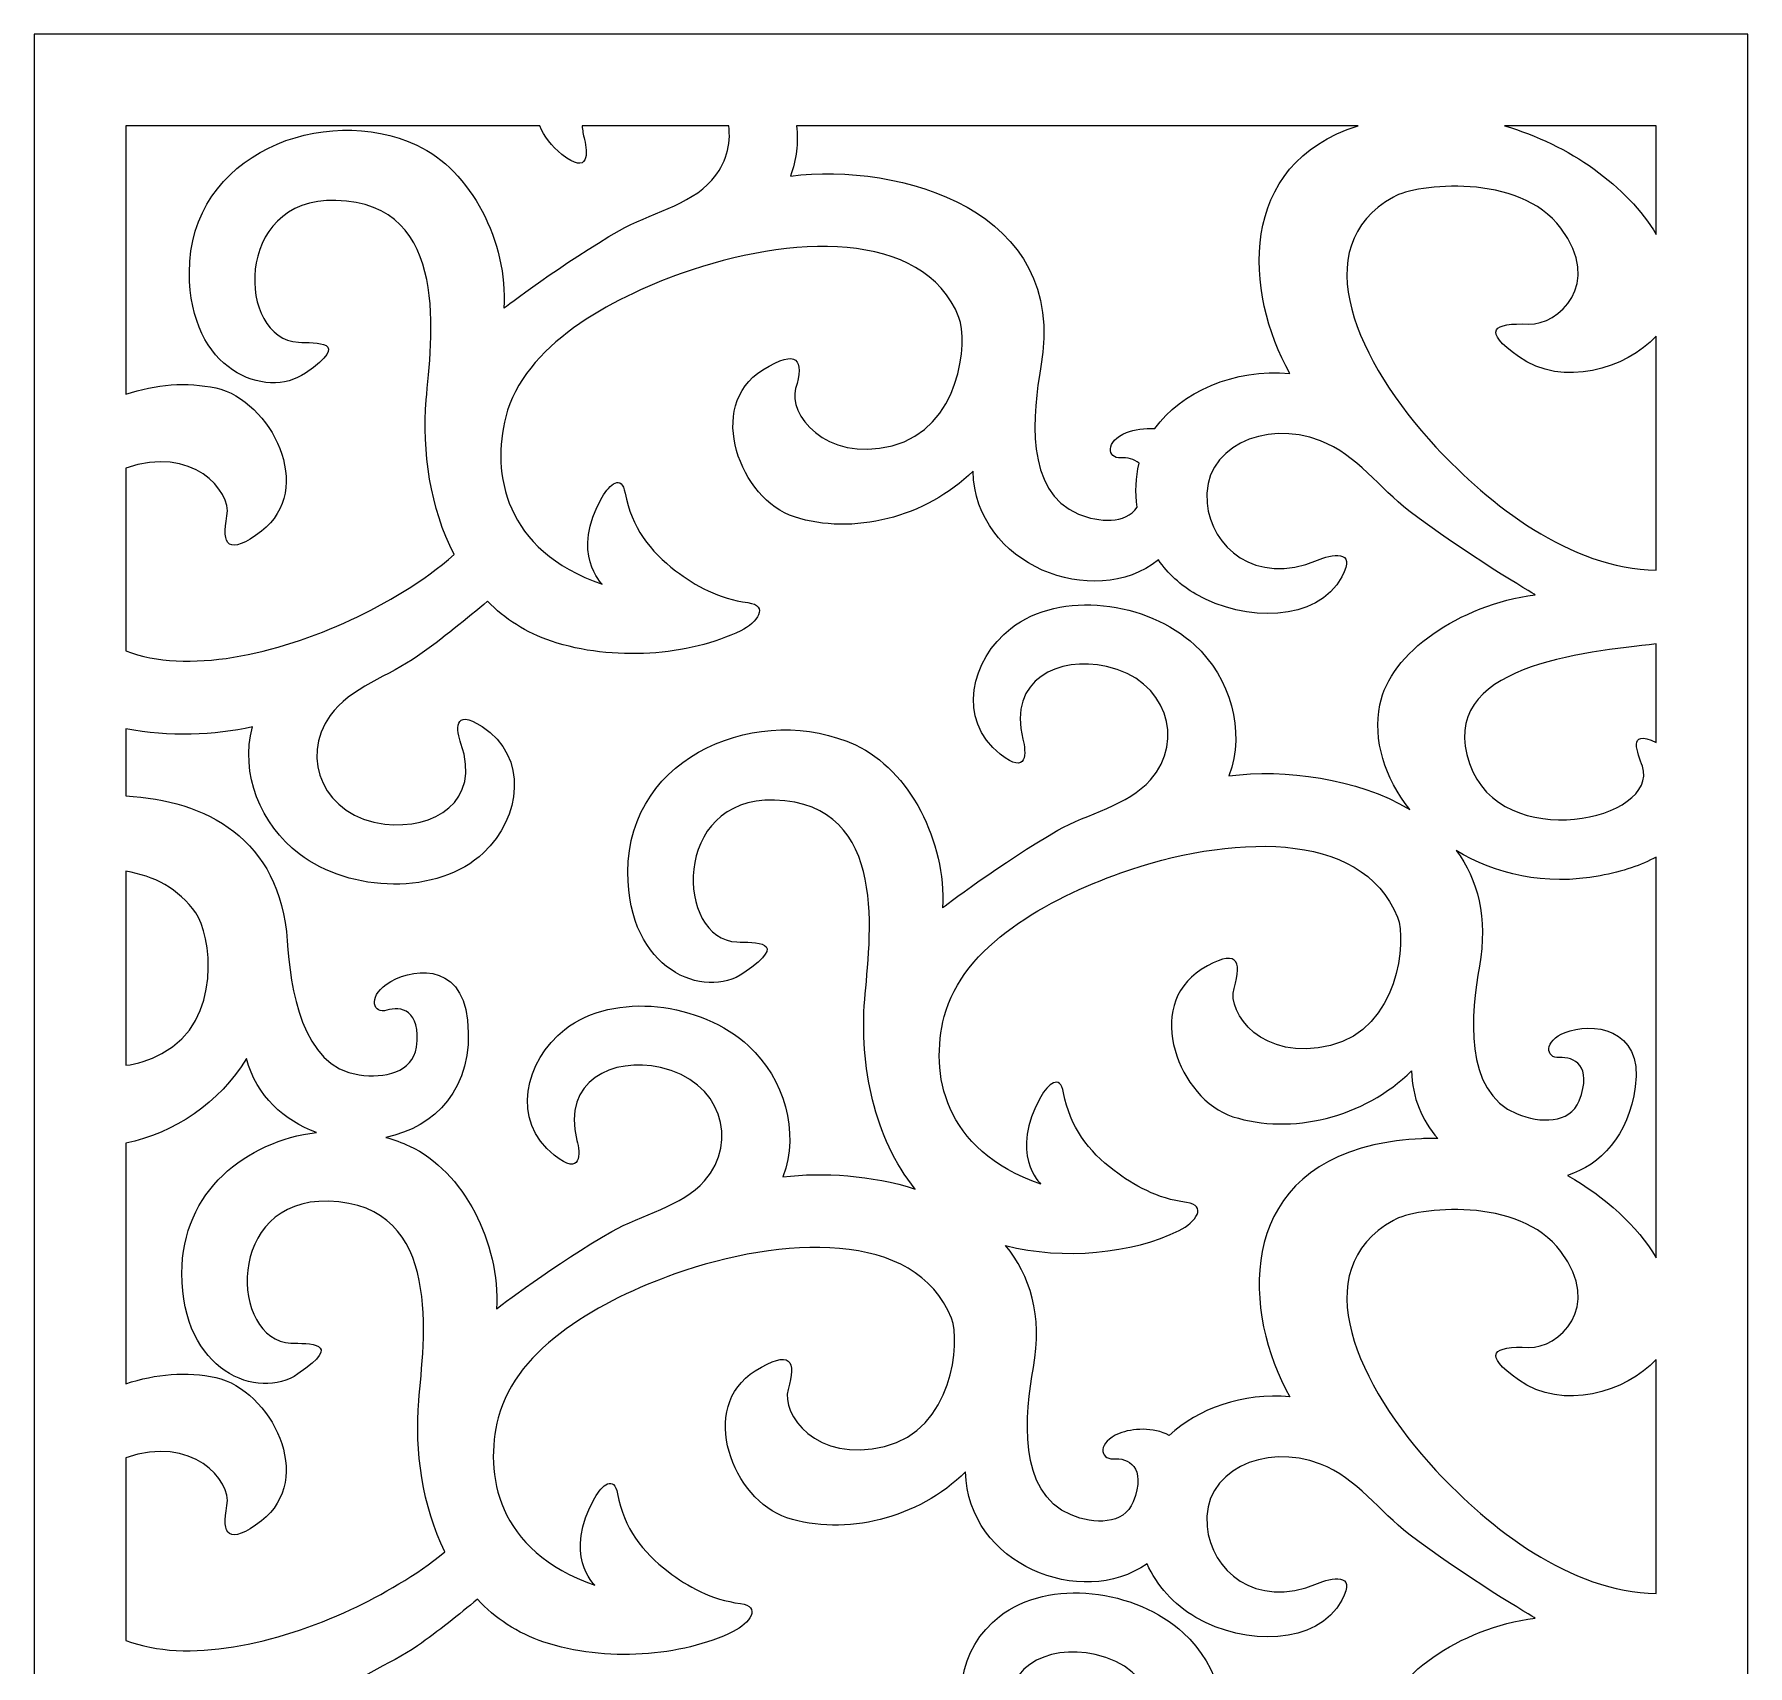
# Model space of a CAD drawing. Header units: centimetres. Extents: x -15.6 to -8.9, y -3.7 to 9.5.
# Drawn here: x -15.57 to -8.93, y 3.18 to 9.5 of the extents above; entities that cross this region are included whole.
import ezdxf

# ---------------------------------------------------------------- set-up
doc = ezdxf.new("R2010")
doc.units = ezdxf.units.CM
doc.header["$MEASUREMENT"] = 0
doc.layers.add('layer 1', color=7, linetype='Continuous')

msp = doc.modelspace()

# ---------------------------------------------------------------- linework, layer by layer
at = {"layer": 'layer 1', "color": 250}
for points, knots in [([(-15.57213, 9.5), (-15.57213, 9.5), (-8.93278, 9.5), (-8.93278, 9.5), (-8.93278, 9.5), (-8.93278, 9.5), (-8.93278, -3.74711), (-8.93278, -3.74711), (-8.93278, -3.74711), (-8.93278, -3.74711), (-15.57213, -3.74711), (-15.57213, -3.74711), (-15.57213, -3.74711), (-15.57213, -3.74711), (-15.57213, 9.5), (-15.57213, 9.5)], [0, 0, 0, 0, 0.2, 0.2, 0.2, 0.2, 0.4, 0.4, 0.4, 0.4, 0.6, 0.6, 0.6, 0.6, 1, 1, 1, 1]), ([(-15.21746, 9.14532), (-15.21746, 9.14532), (-15.21746, 9.14532), (-15.21746, 9.14532), (-15.21746, 9.14532), (-15.21746, 9.14532), (-13.61313, 9.14532), (-13.61313, 9.14532), (-13.61313, 9.14532), (-13.59657, 9.1047), (-13.56878, 9.06679), (-13.52796, 9.03442), (-13.52796, 9.03442), (-13.4205, 8.94926), (-13.42796, 9.04327), (-13.44023, 9.09231), (-13.44023, 9.09231), (-13.44488, 9.11088), (-13.44792, 9.12856), (-13.44947, 9.14532), (-13.44947, 9.14532), (-13.44947, 9.14532), (-12.88141, 9.14532), (-12.88141, 9.14532), (-12.88141, 9.14532), (-12.87086, 9.07371), (-12.89139, 8.99767), (-12.94612, 8.93521), (-12.94612, 8.93521), (-13.03216, 8.837), (-13.19194, 8.8039), (-13.30491, 8.73957), (-13.30491, 8.73957), (-13.52073, 8.6166), (-13.75224, 8.43927), (-13.75224, 8.43927), (-13.75224, 8.43927), (-13.73705, 8.69505), (-13.87986, 8.97289), (-14.08923, 9.07014), (-14.08923, 9.07014), (-14.4478, 9.23672), (-14.97125, 9.0388), (-14.97125, 8.57715), (-14.97125, 8.57715), (-14.97121, 8.19629), (-14.6748, 8.08177), (-14.52134, 8.18715), (-14.52134, 8.18715), (-14.33632, 8.31426), (-14.48434, 8.30427), (-14.54857, 8.30689), (-14.54857, 8.30689), (-14.78586, 8.31659), (-14.80598, 8.86734), (-14.40344, 8.8565), (-14.40344, 8.8565), (-13.94969, 8.84426), (-14.03511, 8.30855), (-14.05335, 8.08372), (-14.05335, 8.08372), (-14.06956, 7.88427), (-14.03795, 7.66459), (-13.94523, 7.48462), (-13.94523, 7.48462), (-14.06334, 7.37978), (-14.21021, 7.29456), (-14.34562, 7.23127), (-14.34562, 7.23127), (-14.63216, 7.0973), (-14.98127, 7.01924), (-15.21746, 7.11166), (-15.21746, 7.11166), (-15.21746, 7.11166), (-15.21746, 7.81934), (-15.21746, 7.81934), (-15.21746, 7.81934), (-14.96087, 7.90865), (-14.80649, 7.73142), (-14.82559, 7.63447), (-14.82559, 7.63447), (-14.8479, 7.52108), (-14.82036, 7.47653), (-14.69226, 7.57442), (-14.69226, 7.57442), (-14.48069, 7.73611), (-14.65464, 8.08294), (-14.86851, 8.12975), (-14.86851, 8.12975), (-14.9799, 8.15411), (-15.10225, 8.14454), (-15.21746, 8.10565), (-15.21746, 8.10565), (-15.21746, 8.10565), (-15.21746, 9.14532), (-15.21746, 9.14532)], [0, 0, 0, 0, 0.04, 0.04, 0.04, 0.04, 0.08, 0.08, 0.08, 0.08, 0.12, 0.12, 0.12, 0.12, 0.16, 0.16, 0.16, 0.16, 0.2, 0.2, 0.2, 0.2, 0.24, 0.24, 0.24, 0.24, 0.28, 0.28, 0.28, 0.28, 0.32, 0.32, 0.32, 0.32, 0.36, 0.36, 0.36, 0.36, 0.4, 0.4, 0.4, 0.4, 0.44, 0.44, 0.44, 0.44, 0.48, 0.48, 0.48, 0.48, 0.52, 0.52, 0.52, 0.52, 0.56, 0.56, 0.56, 0.56, 0.6, 0.6, 0.6, 0.6, 0.64, 0.64, 0.64, 0.64, 0.68, 0.68, 0.68, 0.68, 0.72, 0.72, 0.72, 0.72, 0.76, 0.76, 0.76, 0.76, 0.8, 0.8, 0.8, 0.8, 0.84, 0.84, 0.84, 0.84, 0.88, 0.88, 0.88, 0.88, 0.92, 0.92, 0.92, 0.92, 1, 1, 1, 1]), ([(-12.6181, 9.14532), (-12.6181, 9.14532), (-12.6181, 9.14532), (-12.6181, 9.14532), (-12.6181, 9.14532), (-12.6181, 9.14532), (-10.44174, 9.14532), (-10.44174, 9.14532), (-10.44174, 9.14532), (-10.91597, 8.99806), (-10.88177, 8.49643), (-10.7072, 8.18606), (-10.7072, 8.18606), (-10.92302, 8.20533), (-11.12905, 8.11418), (-11.23026, 7.97233), (-11.23026, 7.97233), (-11.27026, 7.97507), (-11.30989, 7.9684), (-11.33964, 7.95674), (-11.33964, 7.95674), (-11.42305, 7.92406), (-11.41583, 7.85519), (-11.36141, 7.85878), (-11.36141, 7.85878), (-11.33799, 7.86036), (-11.31061, 7.85515), (-11.29126, 7.8378), (-11.29126, 7.8378), (-11.30459, 7.78292), (-11.30683, 7.72479), (-11.29832, 7.66743), (-11.29832, 7.66743), (-11.34389, 7.60242), (-11.4453, 7.60839), (-11.52578, 7.64125), (-11.52578, 7.64125), (-11.73635, 7.72717), (-11.70312, 8.03472), (-11.67159, 8.21274), (-11.67159, 8.21274), (-11.56358, 8.82283), (-12.21957, 9.00304), (-12.64209, 8.95081), (-12.64209, 8.95081), (-12.61872, 9.01363), (-12.61147, 9.08005), (-12.6181, 9.14532)], [0, 0, 0, 0, 0.0769231, 0.0769231, 0.0769231, 0.0769231, 0.1538462, 0.1538462, 0.1538462, 0.1538462, 0.2307692, 0.2307692, 0.2307692, 0.2307692, 0.3076923, 0.3076923, 0.3076923, 0.3076923, 0.3846154, 0.3846154, 0.3846154, 0.3846154, 0.4615385, 0.4615385, 0.4615385, 0.4615385, 0.5384615, 0.5384615, 0.5384615, 0.5384615, 0.6153846, 0.6153846, 0.6153846, 0.6153846, 0.6923077, 0.6923077, 0.6923077, 0.6923077, 0.7692308, 0.7692308, 0.7692308, 0.7692308, 0.8461538, 0.8461538, 0.8461538, 0.8461538, 1, 1, 1, 1]), ([(-9.87528, 9.14532), (-9.87528, 9.14532), (-9.87528, 9.14532), (-9.87528, 9.14532), (-9.87528, 9.14532), (-9.87528, 9.14532), (-9.28747, 9.14532), (-9.28747, 9.14532), (-9.28747, 9.14532), (-9.28747, 9.14532), (-9.28747, 8.72447), (-9.28747, 8.72447), (-9.28747, 8.72447), (-9.39729, 8.91106), (-9.62404, 9.0724), (-9.87528, 9.14532)], [0, 0, 0, 0, 0.2, 0.2, 0.2, 0.2, 0.4, 0.4, 0.4, 0.4, 0.6, 0.6, 0.6, 0.6, 1, 1, 1, 1]), ([(-9.28747, 8.33073), (-9.28747, 8.33073), (-9.28747, 8.33073), (-9.28747, 8.33073), (-9.28747, 8.33073), (-9.28747, 8.33073), (-9.28747, 7.42394), (-9.28747, 7.42394), (-9.28747, 7.42394), (-9.62101, 7.42925), (-9.93594, 7.67952), (-10.14125, 7.90103), (-10.14125, 7.90103), (-10.44491, 8.22853), (-10.65169, 8.67571), (-10.30578, 8.86953), (-10.30578, 8.86953), (-10.21527, 8.92019), (-9.81914, 8.96541), (-9.65667, 8.74891), (-9.65667, 8.74891), (-9.49418, 8.53243), (-9.6652, 8.37266), (-9.78201, 8.37728), (-9.78201, 8.37728), (-9.91833, 8.38265), (-9.96374, 8.35264), (-9.82159, 8.25158), (-9.82159, 8.25158), (-9.64829, 8.12837), (-9.40536, 8.20409), (-9.28747, 8.33073)], [0, 0, 0, 0, 0.1111111, 0.1111111, 0.1111111, 0.1111111, 0.2222222, 0.2222222, 0.2222222, 0.2222222, 0.3333333, 0.3333333, 0.3333333, 0.3333333, 0.4444444, 0.4444444, 0.4444444, 0.4444444, 0.5555556, 0.5555556, 0.5555556, 0.5555556, 0.6666667, 0.6666667, 0.6666667, 0.6666667, 0.7777778, 0.7777778, 0.7777778, 0.7777778, 1, 1, 1, 1]), ([(-15.21746, 6.54925), (-15.21746, 6.54925), (-15.21746, 6.54925), (-15.21746, 6.54925), (-15.21746, 6.54925), (-15.21746, 6.54925), (-15.21746, 6.80942), (-15.21746, 6.80942), (-15.21746, 6.80942), (-15.05068, 6.7775), (-14.873, 6.78411), (-14.72684, 6.81661), (-14.72684, 6.81661), (-14.77502, 6.63566), (-14.6954, 6.43871), (-14.54577, 6.32448), (-14.54577, 6.32448), (-14.34824, 6.17369), (-14.00652, 6.16199), (-13.83117, 6.329), (-13.83117, 6.329), (-13.68841, 6.46492), (-13.65469, 6.70024), (-13.83702, 6.81824), (-13.83702, 6.81824), (-13.95214, 6.89275), (-13.93571, 6.79988), (-13.91879, 6.75223), (-13.91879, 6.75223), (-13.8384, 6.52573), (-14.02476, 6.41809), (-14.214, 6.44021), (-14.214, 6.44021), (-14.45068, 6.46794), (-14.54492, 6.69553), (-14.4257, 6.8613), (-14.4257, 6.8613), (-14.34946, 6.96728), (-14.19357, 7.0155), (-14.0873, 7.0904), (-14.0873, 7.0904), (-13.99133, 7.15801), (-13.89304, 7.23804), (-13.81606, 7.30367), (-13.81606, 7.30367), (-13.74904, 7.23553), (-13.66687, 7.18159), (-13.56805, 7.14845), (-13.56805, 7.14845), (-13.33177, 7.06927), (-13.03412, 7.09158), (-12.83452, 7.18926), (-12.83452, 7.18926), (-12.77114, 7.22029), (-12.72372, 7.28736), (-12.80702, 7.29802), (-12.80702, 7.29802), (-12.92043, 7.31257), (-13.01021, 7.36362), (-13.08709, 7.42164), (-13.08709, 7.42164), (-13.18587, 7.4963), (-13.25863, 7.59091), (-13.28283, 7.72269), (-13.28283, 7.72269), (-13.29649, 7.79699), (-13.34309, 7.75654), (-13.37135, 7.70723), (-13.37135, 7.70723), (-13.49711, 7.48795), (-13.3713, 7.36904), (-13.3713, 7.36904), (-13.3713, 7.36904), (-13.75323, 7.50185), (-13.80061, 7.80027), (-13.74534, 8.01764), (-13.74534, 8.01764), (-13.67523, 8.29337), (-13.34154, 8.47503), (-13.06127, 8.57461), (-13.06127, 8.57461), (-12.64902, 8.72105), (-12.12773, 8.74971), (-11.98905, 8.40301), (-11.98905, 8.40301), (-11.95276, 8.31229), (-11.9836, 7.97134), (-12.24844, 7.90601), (-12.24844, 7.90601), (-12.51329, 7.84074), (-12.65049, 8.0324), (-12.62212, 8.12725), (-12.62212, 8.12725), (-12.58906, 8.23801), (-12.61219, 8.28496), (-12.7491, 8.19982), (-12.7491, 8.19982), (-12.97518, 8.05915), (-12.83523, 7.69721), (-12.62686, 7.63014), (-12.62686, 7.63014), (-12.40237, 7.55791), (-12.11744, 7.62579), (-11.93461, 7.80802), (-11.93461, 7.80802), (-11.92696, 7.44265), (-11.46556, 7.26558), (-11.2164, 7.4633), (-11.2164, 7.4633), (-11.17936, 7.41109), (-11.13074, 7.36533), (-11.07087, 7.33088), (-11.07087, 7.33088), (-10.88135, 7.22166), (-10.60123, 7.22166), (-10.50546, 7.39814), (-10.50546, 7.39814), (-10.44503, 7.50955), (-10.54888, 7.48324), (-10.60031, 7.46218), (-10.60031, 7.46218), (-10.84463, 7.36223), (-11.01115, 7.51364), (-11.02801, 7.68404), (-11.02801, 7.68404), (-11.04907, 7.89722), (-10.80659, 8.00955), (-10.58783, 7.92498), (-10.58783, 7.92498), (-10.44788, 7.87089), (-10.35699, 7.73897), (-10.24645, 7.65434), (-10.24645, 7.65434), (-10.03509, 7.49264), (-9.757, 7.32881), (-9.757, 7.32881), (-9.757, 7.32881), (-10.05151, 7.288), (-10.3181, 7.10517), (-10.35815, 6.90257), (-10.35815, 6.90257), (-10.38512, 6.76599), (-10.33964, 6.61914), (-10.24271, 6.49718), (-10.24271, 6.49718), (-10.44768, 6.61964), (-10.7261, 6.65412), (-10.94299, 6.62732), (-10.94299, 6.62732), (-10.87771, 6.80282), (-10.9381, 7.00646), (-11.0761, 7.13453), (-11.0761, 7.13453), (-11.25826, 7.30354), (-11.59728, 7.3479), (-11.78783, 7.19848), (-11.78783, 7.19848), (-11.94297, 7.07685), (-11.99906, 6.84582), (-11.82888, 6.71092), (-11.82888, 6.71092), (-11.72141, 6.62574), (-11.72887, 6.71973), (-11.74114, 6.76882), (-11.74114, 6.76882), (-11.79949, 7.00199), (-11.60367, 7.09127), (-11.41741, 7.05109), (-11.41741, 7.05109), (-11.18449, 7.00081), (-11.11247, 6.76525), (-11.24704, 6.6117), (-11.24704, 6.6117), (-11.33309, 6.51346), (-11.49287, 6.4804), (-11.60585, 6.41605), (-11.60585, 6.41605), (-11.82166, 6.2931), (-12.05316, 6.11574), (-12.05316, 6.11574), (-12.05316, 6.11574), (-12.03796, 6.37154), (-12.18077, 6.64936), (-12.39015, 6.74665), (-12.39015, 6.74665), (-12.74872, 6.9132), (-13.27218, 6.71526), (-13.27214, 6.2536), (-13.27214, 6.2536), (-13.27214, 5.87274), (-12.97573, 5.75824), (-12.82228, 5.86363), (-12.82228, 5.86363), (-12.63726, 5.99072), (-12.78528, 5.98076), (-12.84951, 5.98338), (-12.84951, 5.98338), (-13.08678, 5.99307), (-13.1069, 6.54384), (-12.70438, 6.53297), (-12.70438, 6.53297), (-12.25059, 6.52076), (-12.33605, 5.98506), (-12.35428, 5.76023), (-12.35428, 5.76023), (-12.3748, 5.50745), (-12.31858, 5.22217), (-12.15848, 5.02639), (-12.15848, 5.02639), (-12.32776, 5.08029), (-12.51531, 5.09268), (-12.67112, 5.07342), (-12.67112, 5.07342), (-12.60583, 5.24896), (-12.66622, 5.45261), (-12.80421, 5.58068), (-12.80421, 5.58068), (-12.98638, 5.74968), (-13.32541, 5.79405), (-13.51596, 5.64462), (-13.51596, 5.64462), (-13.67108, 5.523), (-13.72718, 5.29197), (-13.55701, 5.15704), (-13.55701, 5.15704), (-13.44953, 5.07189), (-13.45699, 5.16587), (-13.46926, 5.21493), (-13.46926, 5.21493), (-13.52761, 5.44814), (-13.33178, 5.53741), (-13.14554, 5.49723), (-13.14554, 5.49723), (-12.9126, 5.44696), (-12.84059, 5.2114), (-12.97516, 5.05781), (-12.97516, 5.05781), (-13.06122, 4.9596), (-13.221, 4.92655), (-13.33396, 4.86221), (-13.33396, 4.86221), (-13.54978, 4.73924), (-13.78128, 4.56187), (-13.78128, 4.56187), (-13.78128, 4.56187), (-13.7661, 4.81769), (-13.90891, 5.09552), (-14.11828, 5.19279), (-14.11828, 5.19279), (-14.14768, 5.20644), (-14.17824, 5.21757), (-14.20946, 5.22637), (-14.20946, 5.22637), (-14.0222, 5.26482), (-13.86622, 5.41463), (-13.89334, 5.68055), (-13.89334, 5.68055), (-13.91723, 5.91524), (-14.12191, 5.88036), (-14.20807, 5.81922), (-14.20807, 5.81922), (-14.28117, 5.76744), (-14.25758, 5.70234), (-14.20564, 5.71896), (-14.20564, 5.71896), (-14.15373, 5.73553), (-14.07187, 5.72224), (-14.09149, 5.57536), (-14.09149, 5.57536), (-14.10437, 5.47894), (-14.21719, 5.45431), (-14.31278, 5.46822), (-14.31278, 5.46822), (-14.53785, 5.50092), (-14.57966, 5.80739), (-14.59191, 5.98781), (-14.59191, 5.98781), (-14.61892, 6.38432), (-14.90842, 6.5335), (-15.21746, 6.54925)], [0, 0, 0, 0, 0.0140845, 0.0140845, 0.0140845, 0.0140845, 0.028169, 0.028169, 0.028169, 0.028169, 0.0422535, 0.0422535, 0.0422535, 0.0422535, 0.056338, 0.056338, 0.056338, 0.056338, 0.0704225, 0.0704225, 0.0704225, 0.0704225, 0.084507, 0.084507, 0.084507, 0.084507, 0.0985915, 0.0985915, 0.0985915, 0.0985915, 0.1126761, 0.1126761, 0.1126761, 0.1126761, 0.1267606, 0.1267606, 0.1267606, 0.1267606, 0.1408451, 0.1408451, 0.1408451, 0.1408451, 0.1549296, 0.1549296, 0.1549296, 0.1549296, 0.1690141, 0.1690141, 0.1690141, 0.1690141, 0.1830986, 0.1830986, 0.1830986, 0.1830986, 0.1971831, 0.1971831, 0.1971831, 0.1971831, 0.2112676, 0.2112676, 0.2112676, 0.2112676, 0.2253521, 0.2253521, 0.2253521, 0.2253521, 0.2394366, 0.2394366, 0.2394366, 0.2394366, 0.2535211, 0.2535211, 0.2535211, 0.2535211, 0.2676056, 0.2676056, 0.2676056, 0.2676056, 0.2816901, 0.2816901, 0.2816901, 0.2816901, 0.2957746, 0.2957746, 0.2957746, 0.2957746, 0.3098592, 0.3098592, 0.3098592, 0.3098592, 0.3239437, 0.3239437, 0.3239437, 0.3239437, 0.3380282, 0.3380282, 0.3380282, 0.3380282, 0.3521127, 0.3521127, 0.3521127, 0.3521127, 0.3661972, 0.3661972, 0.3661972, 0.3661972, 0.3802817, 0.3802817, 0.3802817, 0.3802817, 0.3943662, 0.3943662, 0.3943662, 0.3943662, 0.4084507, 0.4084507, 0.4084507, 0.4084507, 0.4225352, 0.4225352, 0.4225352, 0.4225352, 0.4366197, 0.4366197, 0.4366197, 0.4366197, 0.4507042, 0.4507042, 0.4507042, 0.4507042, 0.4647887, 0.4647887, 0.4647887, 0.4647887, 0.4788732, 0.4788732, 0.4788732, 0.4788732, 0.4929577, 0.4929577, 0.4929577, 0.4929577, 0.5070423, 0.5070423, 0.5070423, 0.5070423, 0.5211268, 0.5211268, 0.5211268, 0.5211268, 0.5352113, 0.5352113, 0.5352113, 0.5352113, 0.5492958, 0.5492958, 0.5492958, 0.5492958, 0.5633803, 0.5633803, 0.5633803, 0.5633803, 0.5774648, 0.5774648, 0.5774648, 0.5774648, 0.5915493, 0.5915493, 0.5915493, 0.5915493, 0.6056338, 0.6056338, 0.6056338, 0.6056338, 0.6197183, 0.6197183, 0.6197183, 0.6197183, 0.6338028, 0.6338028, 0.6338028, 0.6338028, 0.6478873, 0.6478873, 0.6478873, 0.6478873, 0.6619718, 0.6619718, 0.6619718, 0.6619718, 0.6760563, 0.6760563, 0.6760563, 0.6760563, 0.6901408, 0.6901408, 0.6901408, 0.6901408, 0.7042254, 0.7042254, 0.7042254, 0.7042254, 0.7183099, 0.7183099, 0.7183099, 0.7183099, 0.7323944, 0.7323944, 0.7323944, 0.7323944, 0.7464789, 0.7464789, 0.7464789, 0.7464789, 0.7605634, 0.7605634, 0.7605634, 0.7605634, 0.7746479, 0.7746479, 0.7746479, 0.7746479, 0.7887324, 0.7887324, 0.7887324, 0.7887324, 0.8028169, 0.8028169, 0.8028169, 0.8028169, 0.8169014, 0.8169014, 0.8169014, 0.8169014, 0.8309859, 0.8309859, 0.8309859, 0.8309859, 0.8450704, 0.8450704, 0.8450704, 0.8450704, 0.8591549, 0.8591549, 0.8591549, 0.8591549, 0.8732394, 0.8732394, 0.8732394, 0.8732394, 0.8873239, 0.8873239, 0.8873239, 0.8873239, 0.9014085, 0.9014085, 0.9014085, 0.9014085, 0.915493, 0.915493, 0.915493, 0.915493, 0.9295775, 0.9295775, 0.9295775, 0.9295775, 0.943662, 0.943662, 0.943662, 0.943662, 0.9577465, 0.9577465, 0.9577465, 0.9577465, 0.971831, 0.971831, 0.971831, 0.971831, 1, 1, 1, 1]), ([(-9.28747, 7.13818), (-9.28747, 7.13818), (-9.28747, 7.13818), (-9.28747, 7.13818), (-9.28747, 7.13818), (-9.28747, 7.13818), (-9.28747, 6.7559), (-9.28747, 6.7559), (-9.28747, 6.7559), (-9.40356, 6.81241), (-9.35667, 6.71263), (-9.34082, 6.66436), (-9.34082, 6.66436), (-9.2724, 6.45601), (-9.88889, 6.32218), (-10.01123, 6.67447), (-10.01123, 6.67447), (-10.14363, 7.05551), (-9.56472, 7.10672), (-9.28747, 7.13818)], [0, 0, 0, 0, 0.1666667, 0.1666667, 0.1666667, 0.1666667, 0.3333333, 0.3333333, 0.3333333, 0.3333333, 0.5, 0.5, 0.5, 0.5, 0.6666667, 0.6666667, 0.6666667, 0.6666667, 1, 1, 1, 1]), ([(-10.13351, 5.2219), (-10.13351, 5.2219), (-10.13351, 5.2219), (-10.13351, 5.2219), (-10.13351, 5.2219), (-10.19419, 5.29118), (-10.23334, 5.38016), (-10.23555, 5.48448), (-10.23555, 5.48448), (-10.41836, 5.30223), (-10.70328, 5.23436), (-10.9278, 5.30665), (-10.9278, 5.30665), (-11.13617, 5.37371), (-11.27612, 5.7356), (-11.05003, 5.87627), (-11.05003, 5.87627), (-10.91313, 5.96145), (-10.88996, 5.91446), (-10.92305, 5.80376), (-10.92305, 5.80376), (-10.9514, 5.7089), (-10.81421, 5.5172), (-10.54937, 5.58252), (-10.54937, 5.58252), (-10.28453, 5.6478), (-10.25367, 5.98877), (-10.28997, 6.07946), (-10.28997, 6.07946), (-10.42864, 6.42618), (-10.94994, 6.39756), (-11.36219, 6.25105), (-11.36219, 6.25105), (-11.64246, 6.1515), (-11.97614, 5.96988), (-12.04626, 5.6941), (-12.04626, 5.6941), (-12.10154, 5.47677), (-12.05415, 5.17833), (-11.67224, 5.04548), (-11.67224, 5.04548), (-11.67224, 5.04548), (-11.79801, 5.16442), (-11.67229, 5.38369), (-11.67229, 5.38369), (-11.64401, 5.43298), (-11.59742, 5.47348), (-11.58377, 5.39918), (-11.58377, 5.39918), (-11.55954, 5.26739), (-11.48679, 5.17275), (-11.38801, 5.09815), (-11.38801, 5.09815), (-11.31115, 5.04008), (-11.22137, 4.98904), (-11.10796, 4.9745), (-11.10796, 4.9745), (-11.02465, 4.96383), (-11.07206, 4.89676), (-11.13543, 4.86576), (-11.13543, 4.86576), (-11.31836, 4.77621), (-11.58365, 4.74998), (-11.80858, 4.80721), (-11.80858, 4.80721), (-11.71298, 4.69229), (-11.66486, 4.53744), (-11.70065, 4.33537), (-11.70065, 4.33537), (-11.73217, 4.15732), (-11.7654, 3.84977), (-11.55484, 3.76385), (-11.55484, 3.76385), (-11.46537, 3.72734), (-11.34995, 3.72405), (-11.31426, 3.81454), (-11.31426, 3.81454), (-11.25984, 3.95238), (-11.33602, 3.98505), (-11.39045, 3.98144), (-11.39045, 3.98144), (-11.44485, 3.9778), (-11.4521, 4.04671), (-11.36867, 4.07939), (-11.36867, 4.07939), (-11.31699, 4.0996), (-11.23534, 4.10492), (-11.17427, 4.07153), (-11.17427, 4.07153), (-11.06312, 4.17592), (-10.88862, 4.23779), (-10.7072, 4.22155), (-10.7072, 4.22155), (-10.88881, 4.5445), (-10.91862, 5.07448), (-10.3819, 5.19694), (-10.3819, 5.19694), (-10.32634, 5.20961), (-10.26478, 5.21796), (-10.19666, 5.22121), (-10.19666, 5.22121), (-10.17569, 5.22221), (-10.15465, 5.22238), (-10.13351, 5.2219)], [0, 0, 0, 0, 0.037037, 0.037037, 0.037037, 0.037037, 0.0740741, 0.0740741, 0.0740741, 0.0740741, 0.1111111, 0.1111111, 0.1111111, 0.1111111, 0.1481481, 0.1481481, 0.1481481, 0.1481481, 0.1851852, 0.1851852, 0.1851852, 0.1851852, 0.2222222, 0.2222222, 0.2222222, 0.2222222, 0.2592593, 0.2592593, 0.2592593, 0.2592593, 0.2962963, 0.2962963, 0.2962963, 0.2962963, 0.3333333, 0.3333333, 0.3333333, 0.3333333, 0.3703704, 0.3703704, 0.3703704, 0.3703704, 0.4074074, 0.4074074, 0.4074074, 0.4074074, 0.4444444, 0.4444444, 0.4444444, 0.4444444, 0.4814815, 0.4814815, 0.4814815, 0.4814815, 0.5185185, 0.5185185, 0.5185185, 0.5185185, 0.5555556, 0.5555556, 0.5555556, 0.5555556, 0.5925926, 0.5925926, 0.5925926, 0.5925926, 0.6296296, 0.6296296, 0.6296296, 0.6296296, 0.6666667, 0.6666667, 0.6666667, 0.6666667, 0.7037037, 0.7037037, 0.7037037, 0.7037037, 0.7407407, 0.7407407, 0.7407407, 0.7407407, 0.7777778, 0.7777778, 0.7777778, 0.7777778, 0.8148148, 0.8148148, 0.8148148, 0.8148148, 0.8518519, 0.8518519, 0.8518519, 0.8518519, 0.8888889, 0.8888889, 0.8888889, 0.8888889, 0.9259259, 0.9259259, 0.9259259, 0.9259259, 1, 1, 1, 1]), ([(-9.28747, 6.31234), (-9.28747, 6.31234), (-9.28747, 6.31234), (-9.28747, 6.31234), (-9.28747, 6.31234), (-9.28747, 6.31234), (-9.28747, 4.76004), (-9.28747, 4.76004), (-9.28747, 4.76004), (-9.36004, 4.88332), (-9.48365, 4.99553), (-9.63167, 5.07856), (-9.63167, 5.07856), (-9.50229, 5.1211), (-9.39585, 5.2306), (-9.36846, 5.42279), (-9.36846, 5.42279), (-9.33519, 5.65637), (-9.54219, 5.67176), (-9.64056, 5.63325), (-9.64056, 5.63325), (-9.72398, 5.60057), (-9.71673, 5.53165), (-9.66233, 5.53528), (-9.66233, 5.53528), (-9.60791, 5.5389), (-9.53173, 5.50624), (-9.58614, 5.36839), (-9.58614, 5.36839), (-9.62184, 5.27791), (-9.73725, 5.28119), (-9.82672, 5.3177), (-9.82672, 5.3177), (-10.03728, 5.40363), (-10.00406, 5.71116), (-9.97253, 5.88922), (-9.97253, 5.88922), (-9.93908, 6.07809), (-9.97894, 6.22571), (-10.06239, 6.33806), (-10.06239, 6.33806), (-9.91328, 6.24587), (-9.71964, 6.19977), (-9.5052, 6.23979), (-9.5052, 6.23979), (-9.41603, 6.25643), (-9.34412, 6.28175), (-9.28747, 6.31234)], [0, 0, 0, 0, 0.0769231, 0.0769231, 0.0769231, 0.0769231, 0.1538462, 0.1538462, 0.1538462, 0.1538462, 0.2307692, 0.2307692, 0.2307692, 0.2307692, 0.3076923, 0.3076923, 0.3076923, 0.3076923, 0.3846154, 0.3846154, 0.3846154, 0.3846154, 0.4615385, 0.4615385, 0.4615385, 0.4615385, 0.5384615, 0.5384615, 0.5384615, 0.5384615, 0.6153846, 0.6153846, 0.6153846, 0.6153846, 0.6923077, 0.6923077, 0.6923077, 0.6923077, 0.7692308, 0.7692308, 0.7692308, 0.7692308, 0.8461538, 0.8461538, 0.8461538, 0.8461538, 1, 1, 1, 1]), ([(-15.21746, 5.50557), (-15.21746, 5.50557), (-15.21746, 5.50557), (-15.21746, 5.50557), (-15.21746, 5.50557), (-15.21746, 5.50557), (-15.21746, 6.25738), (-15.21746, 6.25738), (-15.21746, 6.25738), (-15.10814, 6.24021), (-15.01346, 6.1901), (-14.94583, 6.09605), (-14.94583, 6.09605), (-14.88875, 6.01676), (-14.8366, 5.67838), (-15.07795, 5.55128), (-15.07795, 5.55128), (-15.12742, 5.52522), (-15.17426, 5.51098), (-15.21746, 5.50557)], [0, 0, 0, 0, 0.1666667, 0.1666667, 0.1666667, 0.1666667, 0.3333333, 0.3333333, 0.3333333, 0.3333333, 0.5, 0.5, 0.5, 0.5, 0.6666667, 0.6666667, 0.6666667, 0.6666667, 1, 1, 1, 1]), ([(-15.21746, 3.27784), (-15.21746, 3.27784), (-15.21746, 3.27784), (-15.21746, 3.27784), (-15.21746, 3.27784), (-15.21746, 3.27784), (-15.21746, 3.9855), (-15.21746, 3.9855), (-15.21746, 3.9855), (-14.96087, 4.07482), (-14.80649, 3.89763), (-14.82559, 3.80063), (-14.82559, 3.80063), (-14.8479, 3.68725), (-14.82036, 3.6427), (-14.69226, 3.7406), (-14.69226, 3.7406), (-14.48069, 3.90227), (-14.65464, 4.24913), (-14.86851, 4.29591), (-14.86851, 4.29591), (-14.9799, 4.32033), (-15.10225, 4.31076), (-15.21746, 4.27186), (-15.21746, 4.27186), (-15.21746, 4.27186), (-15.21746, 5.20382), (-15.21746, 5.20382), (-15.21746, 5.20382), (-15.03256, 5.24145), (-14.85317, 5.36065), (-14.74971, 5.53168), (-14.74971, 5.53168), (-14.71038, 5.3861), (-14.60371, 5.29026), (-14.47838, 5.24561), (-14.47838, 5.24561), (-14.75083, 5.21143), (-15.0003, 5.01847), (-15.00027, 4.69974), (-15.00027, 4.69974), (-15.00027, 4.31889), (-14.70385, 4.20437), (-14.55042, 4.30978), (-14.55042, 4.30978), (-14.36537, 4.43686), (-14.51339, 4.42691), (-14.57762, 4.42952), (-14.57762, 4.42952), (-14.81491, 4.43919), (-14.83503, 4.98999), (-14.4325, 4.97912), (-14.4325, 4.97912), (-13.97873, 4.96691), (-14.06416, 4.43118), (-14.0824, 4.20637), (-14.0824, 4.20637), (-14.0982, 4.01176), (-14.06849, 3.79786), (-13.98093, 3.62044), (-13.98093, 3.62044), (-14.09217, 3.52941), (-14.22355, 3.45453), (-14.34562, 3.39745), (-14.34562, 3.39745), (-14.63216, 3.26348), (-14.98127, 3.18544), (-15.21746, 3.27784)], [0, 0, 0, 0, 0.0555556, 0.0555556, 0.0555556, 0.0555556, 0.1111111, 0.1111111, 0.1111111, 0.1111111, 0.1666667, 0.1666667, 0.1666667, 0.1666667, 0.2222222, 0.2222222, 0.2222222, 0.2222222, 0.2777778, 0.2777778, 0.2777778, 0.2777778, 0.3333333, 0.3333333, 0.3333333, 0.3333333, 0.3888889, 0.3888889, 0.3888889, 0.3888889, 0.4444444, 0.4444444, 0.4444444, 0.4444444, 0.5, 0.5, 0.5, 0.5, 0.5555556, 0.5555556, 0.5555556, 0.5555556, 0.6111111, 0.6111111, 0.6111111, 0.6111111, 0.6666667, 0.6666667, 0.6666667, 0.6666667, 0.7222222, 0.7222222, 0.7222222, 0.7222222, 0.7777778, 0.7777778, 0.7777778, 0.7777778, 0.8333333, 0.8333333, 0.8333333, 0.8333333, 0.8888889, 0.8888889, 0.8888889, 0.8888889, 1, 1, 1, 1]), ([(-9.28747, 4.36626), (-9.28747, 4.36626), (-9.28747, 4.36626), (-9.28747, 4.36626), (-9.28747, 4.36626), (-9.28747, 4.36626), (-9.28747, 3.45945), (-9.28747, 3.45945), (-9.28747, 3.45945), (-9.62101, 3.46478), (-9.93594, 3.71505), (-10.14125, 3.93653), (-10.14125, 3.93653), (-10.44491, 4.26404), (-10.65169, 4.71125), (-10.30578, 4.90503), (-10.30578, 4.90503), (-10.21527, 4.95572), (-9.81914, 5.0009), (-9.65667, 4.78444), (-9.65667, 4.78444), (-9.49418, 4.56797), (-9.6652, 4.4082), (-9.78201, 4.41281), (-9.78201, 4.41281), (-9.91833, 4.41818), (-9.96374, 4.38811), (-9.82159, 4.28708), (-9.82159, 4.28708), (-9.64829, 4.16391), (-9.40536, 4.2396), (-9.28747, 4.36626)], [0, 0, 0, 0, 0.1111111, 0.1111111, 0.1111111, 0.1111111, 0.2222222, 0.2222222, 0.2222222, 0.2222222, 0.3333333, 0.3333333, 0.3333333, 0.3333333, 0.4444444, 0.4444444, 0.4444444, 0.4444444, 0.5555556, 0.5555556, 0.5555556, 0.5555556, 0.6666667, 0.6666667, 0.6666667, 0.6666667, 0.7777778, 0.7777778, 0.7777778, 0.7777778, 1, 1, 1, 1]), ([(-15.21746, 2.67244), (-15.21746, 2.67244), (-15.21746, 2.67244), (-15.21746, 2.67244), (-15.21746, 2.67244), (-15.21746, 2.67244), (-15.21746, 2.97559), (-15.21746, 2.97559), (-15.21746, 2.97559), (-15.05068, 2.94369), (-14.873, 2.95029), (-14.72684, 2.98281), (-14.72684, 2.98281), (-14.77502, 2.80184), (-14.6954, 2.6049), (-14.54577, 2.49067), (-14.54577, 2.49067), (-14.34824, 2.33986), (-14.00652, 2.32821), (-13.83117, 2.49516), (-13.83117, 2.49516), (-13.68841, 2.63111), (-13.65469, 2.86642), (-13.83702, 2.98443), (-13.83702, 2.98443), (-13.95214, 3.05892), (-13.93571, 2.96607), (-13.91879, 2.91841), (-13.91879, 2.91841), (-13.8384, 2.69189), (-14.02476, 2.58425), (-14.214, 2.60643), (-14.214, 2.60643), (-14.45068, 2.63414), (-14.54492, 2.8617), (-14.4257, 3.02747), (-14.4257, 3.02747), (-14.34946, 3.13347), (-14.19357, 3.18172), (-14.0873, 3.25656), (-14.0873, 3.25656), (-14.00693, 3.31319), (-13.92497, 3.37853), (-13.85522, 3.43679), (-13.85522, 3.43679), (-13.7864, 3.36367), (-13.70093, 3.30589), (-13.5971, 3.2711), (-13.5971, 3.2711), (-13.36081, 3.19187), (-13.06314, 3.21423), (-12.86355, 3.31192), (-12.86355, 3.31192), (-12.80018, 3.34291), (-12.75277, 3.40998), (-12.83608, 3.42065), (-12.83608, 3.42065), (-12.94949, 3.43519), (-13.03927, 3.48623), (-13.11613, 3.54429), (-13.11613, 3.54429), (-13.21492, 3.61889), (-13.28766, 3.71354), (-13.31188, 3.84533), (-13.31188, 3.84533), (-13.32554, 3.91963), (-13.37213, 3.87914), (-13.4004, 3.82983), (-13.4004, 3.82983), (-13.52614, 3.61058), (-13.40035, 3.49164), (-13.40035, 3.49164), (-13.40035, 3.49164), (-13.78227, 3.62448), (-13.82966, 3.92291), (-13.77438, 4.14025), (-13.77438, 4.14025), (-13.70426, 4.41601), (-13.37058, 4.59763), (-13.09031, 4.69721), (-13.09031, 4.69721), (-12.67807, 4.8437), (-12.15676, 4.87232), (-12.0181, 4.52561), (-12.0181, 4.52561), (-11.98179, 4.43489), (-12.01266, 4.09394), (-12.27749, 4.02867), (-12.27749, 4.02867), (-12.54233, 3.96334), (-12.67953, 4.15504), (-12.65118, 4.2499), (-12.65118, 4.2499), (-12.6181, 4.36061), (-12.64124, 4.4076), (-12.77814, 4.32242), (-12.77814, 4.32242), (-13.00423, 4.18174), (-12.86428, 3.8198), (-12.65589, 3.75279), (-12.65589, 3.75279), (-12.4314, 3.6805), (-12.14647, 3.74838), (-11.96366, 3.93064), (-11.96366, 3.93064), (-11.95616, 3.57238), (-11.51241, 3.39517), (-11.26024, 3.5748), (-11.26024, 3.5748), (-11.22193, 3.49121), (-11.15837, 3.41679), (-11.07087, 3.36637), (-11.07087, 3.36637), (-10.88135, 3.2572), (-10.60123, 3.2572), (-10.50546, 3.43364), (-10.50546, 3.43364), (-10.44503, 3.54505), (-10.54888, 3.51873), (-10.60031, 3.49771), (-10.60031, 3.49771), (-10.84463, 3.39777), (-11.01115, 3.54914), (-11.02801, 3.71958), (-11.02801, 3.71958), (-11.04907, 3.93272), (-10.80659, 4.04508), (-10.58783, 3.96051), (-10.58783, 3.96051), (-10.44788, 3.90643), (-10.35699, 3.77451), (-10.24645, 3.68985), (-10.24645, 3.68985), (-10.03509, 3.52814), (-9.757, 3.3643), (-9.757, 3.3643), (-9.757, 3.3643), (-10.05151, 3.3235), (-10.3181, 3.14066), (-10.35815, 2.93809), (-10.35815, 2.93809), (-10.3738, 2.85878), (-10.36501, 2.77604), (-10.33591, 2.69666), (-10.33591, 2.69666), (-10.53467, 2.79698), (-10.78686, 2.82431), (-10.98677, 2.79963), (-10.98677, 2.79963), (-10.92149, 2.97514), (-10.98188, 3.17879), (-11.11987, 3.30684), (-11.11987, 3.30684), (-11.30204, 3.47585), (-11.64107, 3.52023), (-11.83163, 3.37081), (-11.83163, 3.37081), (-11.98674, 3.24916), (-12.04285, 3.01818), (-11.87265, 2.88325), (-11.87265, 2.88325), (-11.76519, 2.79806), (-11.77265, 2.89204), (-11.78492, 2.94114), (-11.78492, 2.94114), (-11.84327, 3.17432), (-11.64744, 3.26358), (-11.46121, 3.2234), (-11.46121, 3.2234), (-11.22826, 3.17312), (-11.15625, 2.93757), (-11.29082, 2.78403), (-11.29082, 2.78403), (-11.37687, 2.68578), (-11.53666, 2.65271), (-11.6496, 2.58838), (-11.6496, 2.58838), (-11.86544, 2.46543), (-12.09694, 2.2881), (-12.09694, 2.2881), (-12.09694, 2.2881), (-12.08175, 2.54387), (-12.22457, 2.82169), (-12.43393, 2.91896), (-12.43393, 2.91896), (-12.79251, 3.08553), (-13.31596, 2.88757), (-13.31594, 2.42593), (-13.31594, 2.42593), (-13.31592, 2.04506), (-13.01951, 1.93055), (-12.86608, 2.03595), (-12.86608, 2.03595), (-12.68103, 2.16308), (-12.82905, 2.15308), (-12.89328, 2.1557), (-12.89328, 2.1557), (-13.13056, 2.16537), (-13.15069, 2.71614), (-12.74816, 2.7053), (-12.74816, 2.7053), (-12.29437, 2.69308), (-12.37982, 2.15739), (-12.39807, 1.93256), (-12.39807, 1.93256), (-12.42802, 1.56352), (-12.29441, 1.12519), (-11.91276, 0.99726), (-11.91276, 0.99726), (-11.67647, 0.91804), (-11.37882, 0.94039), (-11.1792, 1.03809), (-11.1792, 1.03809), (-11.11584, 1.06909), (-11.06843, 1.13616), (-11.15174, 1.14683), (-11.15174, 1.14683), (-11.26514, 1.16136), (-11.35493, 1.21241), (-11.43179, 1.27046), (-11.43179, 1.27046), (-11.53058, 1.34511), (-11.60334, 1.43972), (-11.62754, 1.5715), (-11.62754, 1.5715), (-11.6412, 1.64581), (-11.68779, 1.60534), (-11.71604, 1.55601), (-11.71604, 1.55601), (-11.84179, 1.33675), (-11.71601, 1.21781), (-11.71601, 1.21781), (-11.71601, 1.21781), (-12.09795, 1.35065), (-12.14531, 1.64909), (-12.09004, 1.86641), (-12.09004, 1.86641), (-12.01992, 2.14221), (-11.68624, 2.3238), (-11.40597, 2.42338), (-11.40597, 2.42338), (-10.99371, 2.56986), (-10.47241, 2.59854), (-10.33375, 2.25179), (-10.33375, 2.25179), (-10.29745, 2.16109), (-10.32831, 1.82012), (-10.59315, 1.75484), (-10.59315, 1.75484), (-10.85799, 1.68951), (-10.99518, 1.88123), (-10.96683, 1.97608), (-10.96683, 1.97608), (-10.93376, 2.08682), (-10.95691, 2.13378), (-11.0938, 2.04859), (-11.0938, 2.04859), (-11.31989, 1.90796), (-11.17994, 1.54604), (-10.97156, 1.47894), (-10.97156, 1.47894), (-10.74706, 1.40669), (-10.46213, 1.47459), (-10.27932, 1.65679), (-10.27932, 1.65679), (-10.27705, 1.54871), (-10.23504, 1.4572), (-10.17057, 1.38691), (-10.17057, 1.38691), (-10.17931, 1.38672), (-10.18798, 1.38648), (-10.19666, 1.38606), (-10.19666, 1.38606), (-10.26478, 1.38281), (-10.32634, 1.37448), (-10.3819, 1.3618), (-10.3819, 1.3618), (-10.91862, 1.23928), (-10.88881, 0.70934), (-10.7072, 0.3864), (-10.7072, 0.3864), (-10.92764, 0.4061), (-11.13785, 0.31061), (-11.2366, 0.16355), (-11.2366, 0.16355), (-11.24926, 0.1447), (-11.26012, 0.12481), (-11.26915, 0.10414), (-11.26915, 0.10414), (-11.28763, 0.26334), (-11.45703, 0.2709), (-11.54315, 0.23718), (-11.54315, 0.23718), (-11.62657, 0.2045), (-11.61933, 0.13559), (-11.56493, 0.13922), (-11.56493, 0.13922), (-11.5105, 0.14285), (-11.43432, 0.11017), (-11.48873, -0.02765), (-11.48873, -0.02765), (-11.52444, -0.11812), (-11.63984, -0.11488), (-11.72931, -0.0783), (-11.72931, -0.0783), (-11.93988, 0.00756), (-11.90665, 0.31512), (-11.87512, 0.49317), (-11.87512, 0.49317), (-11.76711, 1.10327), (-12.42309, 1.28345), (-12.8456, 1.23126), (-12.8456, 1.23126), (-12.78032, 1.40676), (-12.84069, 1.61041), (-12.9787, 1.73847), (-12.9787, 1.73847), (-13.16085, 1.90749), (-13.49989, 1.95186), (-13.69043, 1.80242), (-13.69043, 1.80242), (-13.84556, 1.68079), (-13.90166, 1.44981), (-13.73147, 1.31486), (-13.73147, 1.31486), (-13.624, 1.22967), (-13.63146, 1.32368), (-13.64374, 1.37275), (-13.64374, 1.37275), (-13.70208, 1.60592), (-13.50627, 1.6952), (-13.32001, 1.65502), (-13.32001, 1.65502), (-13.08709, 1.60475), (-13.01506, 1.36919), (-13.14965, 1.21565), (-13.14965, 1.21565), (-13.23569, 1.11739), (-13.39547, 1.08434), (-13.50844, 1.01999), (-13.50844, 1.01999), (-13.72425, 0.89703), (-13.95575, 0.71971), (-13.95575, 0.71971), (-13.95575, 0.71971), (-13.94058, 0.97547), (-14.08338, 1.25333), (-14.29276, 1.35058), (-14.29276, 1.35058), (-14.30384, 1.35571), (-14.31511, 1.36054), (-14.32648, 1.365), (-14.32648, 1.365), (-14.14208, 1.4055), (-13.98997, 1.55485), (-14.01677, 1.81771), (-14.01677, 1.81771), (-14.04068, 2.05243), (-14.24534, 2.01756), (-14.33153, 1.95642), (-14.33153, 1.95642), (-14.40463, 1.90465), (-14.38103, 1.83954), (-14.3291, 1.85616), (-14.3291, 1.85616), (-14.27719, 1.87273), (-14.19532, 1.85939), (-14.21495, 1.71252), (-14.21495, 1.71252), (-14.22783, 1.61609), (-14.34062, 1.59148), (-14.43621, 1.60541), (-14.43621, 1.60541), (-14.66128, 1.63812), (-14.70311, 1.94459), (-14.71538, 2.12502), (-14.71538, 2.12502), (-14.73873, 2.468), (-14.95852, 2.62584), (-15.21746, 2.67244)], [0, 0, 0, 0, 0.0104167, 0.0104167, 0.0104167, 0.0104167, 0.0208333, 0.0208333, 0.0208333, 0.0208333, 0.03125, 0.03125, 0.03125, 0.03125, 0.0416667, 0.0416667, 0.0416667, 0.0416667, 0.0520833, 0.0520833, 0.0520833, 0.0520833, 0.0625, 0.0625, 0.0625, 0.0625, 0.0729167, 0.0729167, 0.0729167, 0.0729167, 0.0833333, 0.0833333, 0.0833333, 0.0833333, 0.09375, 0.09375, 0.09375, 0.09375, 0.1041667, 0.1041667, 0.1041667, 0.1041667, 0.1145833, 0.1145833, 0.1145833, 0.1145833, 0.125, 0.125, 0.125, 0.125, 0.1354167, 0.1354167, 0.1354167, 0.1354167, 0.1458333, 0.1458333, 0.1458333, 0.1458333, 0.15625, 0.15625, 0.15625, 0.15625, 0.1666667, 0.1666667, 0.1666667, 0.1666667, 0.1770833, 0.1770833, 0.1770833, 0.1770833, 0.1875, 0.1875, 0.1875, 0.1875, 0.1979167, 0.1979167, 0.1979167, 0.1979167, 0.2083333, 0.2083333, 0.2083333, 0.2083333, 0.21875, 0.21875, 0.21875, 0.21875, 0.2291667, 0.2291667, 0.2291667, 0.2291667, 0.2395833, 0.2395833, 0.2395833, 0.2395833, 0.25, 0.25, 0.25, 0.25, 0.2604167, 0.2604167, 0.2604167, 0.2604167, 0.2708333, 0.2708333, 0.2708333, 0.2708333, 0.28125, 0.28125, 0.28125, 0.28125, 0.2916667, 0.2916667, 0.2916667, 0.2916667, 0.3020833, 0.3020833, 0.3020833, 0.3020833, 0.3125, 0.3125, 0.3125, 0.3125, 0.3229167, 0.3229167, 0.3229167, 0.3229167, 0.3333333, 0.3333333, 0.3333333, 0.3333333, 0.34375, 0.34375, 0.34375, 0.34375, 0.3541667, 0.3541667, 0.3541667, 0.3541667, 0.3645833, 0.3645833, 0.3645833, 0.3645833, 0.375, 0.375, 0.375, 0.375, 0.3854167, 0.3854167, 0.3854167, 0.3854167, 0.3958333, 0.3958333, 0.3958333, 0.3958333, 0.40625, 0.40625, 0.40625, 0.40625, 0.4166667, 0.4166667, 0.4166667, 0.4166667, 0.4270833, 0.4270833, 0.4270833, 0.4270833, 0.4375, 0.4375, 0.4375, 0.4375, 0.4479167, 0.4479167, 0.4479167, 0.4479167, 0.4583333, 0.4583333, 0.4583333, 0.4583333, 0.46875, 0.46875, 0.46875, 0.46875, 0.4791667, 0.4791667, 0.4791667, 0.4791667, 0.4895833, 0.4895833, 0.4895833, 0.4895833, 0.5, 0.5, 0.5, 0.5, 0.5104167, 0.5104167, 0.5104167, 0.5104167, 0.5208333, 0.5208333, 0.5208333, 0.5208333, 0.53125, 0.53125, 0.53125, 0.53125, 0.5416667, 0.5416667, 0.5416667, 0.5416667, 0.5520833, 0.5520833, 0.5520833, 0.5520833, 0.5625, 0.5625, 0.5625, 0.5625, 0.5729167, 0.5729167, 0.5729167, 0.5729167, 0.5833333, 0.5833333, 0.5833333, 0.5833333, 0.59375, 0.59375, 0.59375, 0.59375, 0.6041667, 0.6041667, 0.6041667, 0.6041667, 0.6145833, 0.6145833, 0.6145833, 0.6145833, 0.625, 0.625, 0.625, 0.625, 0.6354167, 0.6354167, 0.6354167, 0.6354167, 0.6458333, 0.6458333, 0.6458333, 0.6458333, 0.65625, 0.65625, 0.65625, 0.65625, 0.6666667, 0.6666667, 0.6666667, 0.6666667, 0.6770833, 0.6770833, 0.6770833, 0.6770833, 0.6875, 0.6875, 0.6875, 0.6875, 0.6979167, 0.6979167, 0.6979167, 0.6979167, 0.7083333, 0.7083333, 0.7083333, 0.7083333, 0.71875, 0.71875, 0.71875, 0.71875, 0.7291667, 0.7291667, 0.7291667, 0.7291667, 0.7395833, 0.7395833, 0.7395833, 0.7395833, 0.75, 0.75, 0.75, 0.75, 0.7604167, 0.7604167, 0.7604167, 0.7604167, 0.7708333, 0.7708333, 0.7708333, 0.7708333, 0.78125, 0.78125, 0.78125, 0.78125, 0.7916667, 0.7916667, 0.7916667, 0.7916667, 0.8020833, 0.8020833, 0.8020833, 0.8020833, 0.8125, 0.8125, 0.8125, 0.8125, 0.8229167, 0.8229167, 0.8229167, 0.8229167, 0.8333333, 0.8333333, 0.8333333, 0.8333333, 0.84375, 0.84375, 0.84375, 0.84375, 0.8541667, 0.8541667, 0.8541667, 0.8541667, 0.8645833, 0.8645833, 0.8645833, 0.8645833, 0.875, 0.875, 0.875, 0.875, 0.8854167, 0.8854167, 0.8854167, 0.8854167, 0.8958333, 0.8958333, 0.8958333, 0.8958333, 0.90625, 0.90625, 0.90625, 0.90625, 0.9166667, 0.9166667, 0.9166667, 0.9166667, 0.9270833, 0.9270833, 0.9270833, 0.9270833, 0.9375, 0.9375, 0.9375, 0.9375, 0.9479167, 0.9479167, 0.9479167, 0.9479167, 0.9583333, 0.9583333, 0.9583333, 0.9583333, 0.96875, 0.96875, 0.96875, 0.96875, 0.9791667, 0.9791667, 0.9791667, 0.9791667, 1, 1, 1, 1])]:
    msp.add_open_spline(points, degree=3, knots=knots, dxfattribs=at)

doc.saveas('drawing.dxf')
